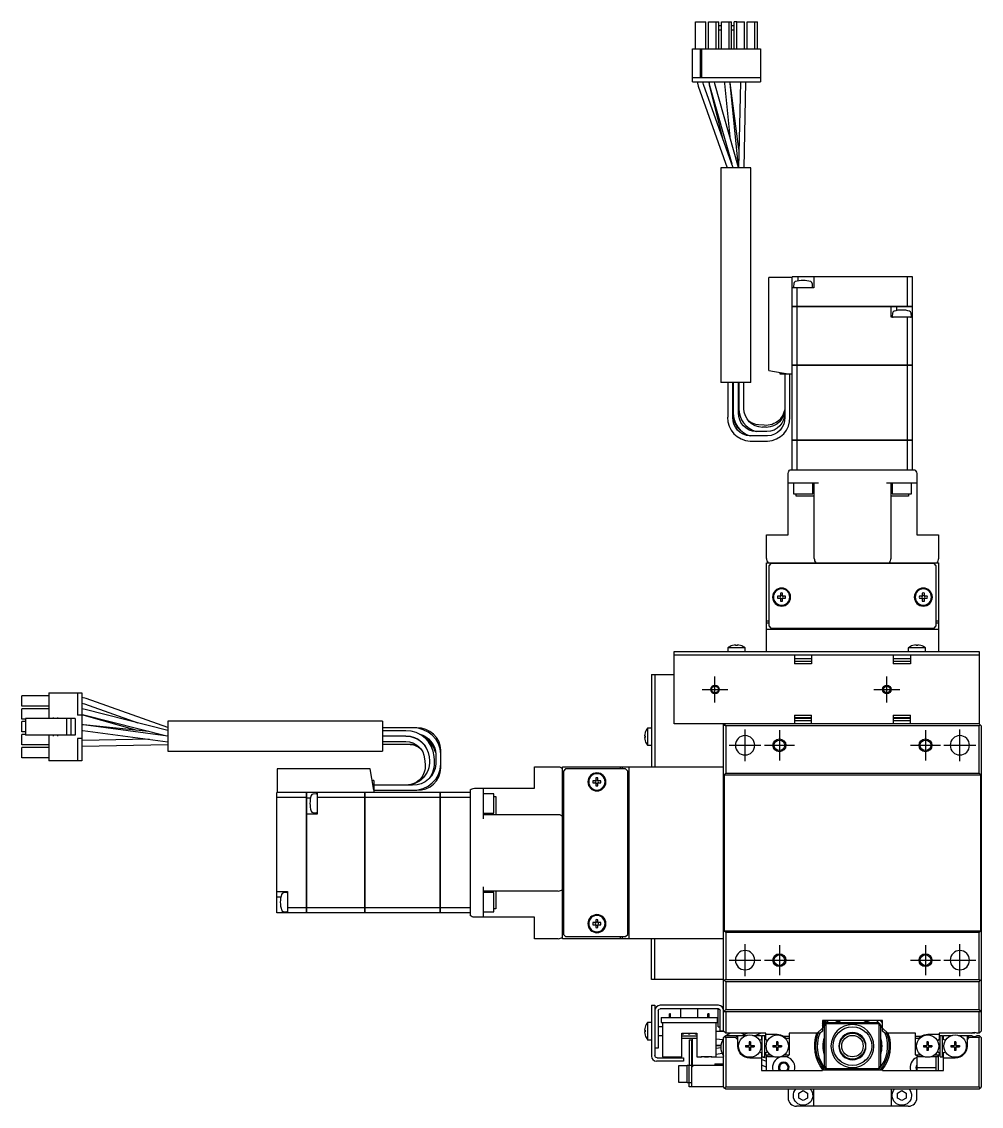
# Model space of a CAD drawing. Extents: x 0 to 1191, y -8 to 932.
# Drawn here: x 967.6 to 1191, y 339.9 to 592.3 of the extents above; entities that cross this region are included whole.
import ezdxf

# ---------------------------------------------------------------- set-up
doc = ezdxf.new("R2010")
doc.units = 0
doc.header["$LTSCALE"] = 0.5
doc.linetypes.add('CENTER', pattern=[50.8, 31.75, -6.35, 6.35, -6.35])
for name, color, linetype in [('MSM_CENTER', 1, 'CENTER'), ('MSM_CONTINUOUS', 7, 'CONTINUOUS'), ('MSM_NARROW', 5, 'CONTINUOUS')]:
    doc.layers.add(name, color=color, linetype=linetype)

msp = doc.modelspace()

# ---------------------------------------------------------------- linework, layer by layer
at = {"layer": 'MSM_CENTER'}
for p, q in [((1129.02, 433.88), (1129.02, 439.88)), ((1169.02, 433.88), (1169.02, 439.88)), ((1126.02, 436.88), (1132.02, 436.88)), ((1166.02, 436.88), (1172.02, 436.88)), ((1136.02, 420.18), (1136.02, 427.58)), ((1144.02, 427.38), (1144.02, 420.38)), ((1178.02, 427.38), (1178.02, 420.38)), ((1186.02, 420.18), (1186.02, 427.58)), ((1132.32, 423.88), (1139.72, 423.88)), ((1140.52, 423.88), (1147.52, 423.88)), ((1174.52, 423.88), (1181.52, 423.88)), ((1182.32, 423.88), (1189.72, 423.88)), ((1136.02, 370.18), (1136.02, 377.58)), ((1144.02, 377.38), (1144.02, 370.38)), ((1178.02, 377.38), (1178.02, 370.38)), ((1186.02, 370.18), (1186.02, 377.58)), ((1132.32, 373.88), (1139.72, 373.88)), ((1140.52, 373.88), (1147.52, 373.88)), ((1174.52, 373.88), (1181.52, 373.88)), ((1182.32, 373.88), (1189.72, 373.88))]:
    msp.add_line(p, q, dxfattribs=at)
at = {"layer": 'MSM_CONTINUOUS'}
for p, q in [((1124.5, 585.93), (1124.5, 592.28)), ((1124.5, 592.28), (1126.9, 592.28)), ((1126.9, 585.93), (1126.9, 592.28)), ((1127.5, 592.28), (1129.3, 592.28)), ((1127.5, 585.93), (1127.5, 592.28)), ((1129.3, 585.93), (1129.3, 592.28)), ((1129.3, 592.28), (1129.9, 592.28)), ((1129.9, 585.93), (1129.9, 592.28)), ((1129.9, 591.39), (1130.5, 591.39)), ((1130.5, 592.28), (1132.3, 592.28)), ((1130.5, 585.93), (1130.5, 592.28)), ((1132.3, 585.93), (1132.3, 592.28)), ((1132.3, 592.28), (1132.9, 592.28)), ((1132.9, 585.93), (1132.9, 592.28)), ((1132.9, 591.39), (1133.5, 591.39)), ((1133.5, 585.93), (1133.5, 592.28)), ((1134.1, 592.28), (1133.5, 592.28)), ((1134.1, 585.93), (1134.1, 592.28)), ((1134.1, 592.28), (1135.9, 592.28)), ((1135.9, 585.93), (1135.9, 592.28)), ((1136.5, 585.93), (1136.5, 592.28)), ((1136.5, 592.28), (1138.3, 592.28)), ((1138.3, 585.93), (1138.3, 592.28)), ((1138.3, 592.28), (1138.9, 592.28)), ((1138.9, 585.93), (1138.9, 592.28)), ((1129.9, 590.39), (1130.5, 590.39)), ((1132.9, 590.39), (1133.5, 590.39)), ((1123.77, 578.28), (1123.77, 585.93)), ((1123.77, 585.93), (1139.62, 585.93)), ((1125.55, 585.93), (1125.55, 579.3)), ((1125.85, 585.93), (1125.85, 579.3)), ((1139.62, 585.93), (1139.62, 578.28)), ((1123.77, 579.3), (1139.62, 579.3)), ((1123.77, 578.28), (1139.62, 578.28)), ((1124.88, 578.28), (1125.14, 577.24)), ((1126.37, 577.68), (1126.2, 578.28)), ((1126.37, 577.67), (1126.2, 578.28)), ((1127.55, 578.28), (1127.69, 577.51)), ((1127.56, 578.28), (1127.73, 577.43)), ((1128.98, 577.78), (1128.87, 578.28)), ((1131.23, 578.28), (1131.26, 577.87)), ((1132.55, 578), (1132.53, 578.28)), ((1134.51, 558.4), (1132.55, 578)), ((1134.6, 562.58), (1132.56, 578.03)), ((1134.92, 578.19), (1134.52, 558.28)), ((1134.92, 578.28), (1134.91, 578.13)), ((1134.92, 578.28), (1134.92, 578.19)), ((1135.82, 558.28), (1136.22, 578.17)), ((1136.22, 578.17), (1136.22, 578.28)), ((1125.14, 577.24), (1131.88, 558.28)), ((1133.26, 558.28), (1126.37, 577.68)), ((1127.69, 577.51), (1130.8, 565.2)), ((1127.73, 577.43), (1132.92, 559.21)), ((1134.52, 558.36), (1128.98, 577.78)), ((1131.26, 577.87), (1132.5, 565.46)), ((1137.37, 558.28), (1130.37, 558.28)), ((1130.37, 558.28), (1130.37, 508.28)), ((1137.37, 508.28), (1137.37, 558.28)), ((1141.52, 511.14), (1141.52, 532.78)), ((1147.02, 532.78), (1141.52, 532.78)), ((1147.02, 494.88), (1147.02, 532.88)), ((1175.02, 532.88), (1147.02, 532.88)), ((1148.27, 532.88), (1148.27, 531.93)), ((1152.02, 532.88), (1152.02, 530.38)), ((1173.86, 525.99), (1173.86, 532.88)), ((1175.02, 525.99), (1175.02, 532.88)), ((1152.02, 530.38), (1147.02, 530.38)), ((1147.35, 531.35), (1147.29, 530.58)), ((1148.17, 525.99), (1148.17, 530.38)), ((1151.75, 530.58), (1151.68, 531.35)), ((1147.02, 525.99), (1175.02, 525.99)), ((1175.02, 525.98), (1147.02, 525.98)), ((1147.03, 525.98), (1147.03, 525.99)), ((1148.17, 512.38), (1148.17, 525.98)), ((1148.18, 525.98), (1148.18, 525.99)), ((1170.02, 523.48), (1170.02, 525.98)), ((1171.27, 525.98), (1171.27, 525.04)), ((1173.85, 525.98), (1173.85, 525.99)), ((1175.01, 525.98), (1175.01, 525.99)), ((1175.02, 512.38), (1175.02, 525.98)), ((1175.02, 523.48), (1170.02, 523.48)), ((1170.35, 524.46), (1170.29, 523.69)), ((1173.86, 512.38), (1173.86, 523.48)), ((1174.75, 523.69), (1174.68, 524.46)), ((1147.02, 512.38), (1175.02, 512.38)), ((1147.03, 512.38), (1147.03, 512.37)), ((1148.18, 512.38), (1148.18, 512.37)), ((1173.85, 512.38), (1173.85, 512.37)), ((1175.01, 512.38), (1175.01, 512.37)), ((1141.52, 511.14), (1146.42, 510.28)), ((1144.22, 510.28), (1144.22, 510.66)), ((1147.02, 510.28), (1144.22, 510.28)), ((1145.27, 510.28), (1145.27, 500.28)), ((1146.47, 500.28), (1146.47, 510.28)), ((1175.02, 512.37), (1147.02, 512.37)), ((1148.17, 494.88), (1148.17, 512.37)), ((1173.86, 494.88), (1173.86, 512.37)), ((1175.02, 494.88), (1175.02, 512.37)), ((1137.37, 508.28), (1130.37, 508.28)), ((1131.97, 508.28), (1131.97, 500.28)), ((1133.17, 500.28), (1133.17, 508.28)), ((1133.27, 508.28), (1133.27, 501.28)), ((1134.47, 501.28), (1134.47, 508.28)), ((1134.57, 508.28), (1134.57, 501.28)), ((1135.77, 502.28), (1135.77, 508.28)), ((1134.62, 500.56), (1134.47, 501.78)), ((1134.57, 501.28), (1134.62, 500.57)), ((1134.62, 500.57), (1134.63, 500.54)), ((1134.63, 500.54), (1134.62, 500.56)), ((1133.37, 499.74), (1133.6, 499.33)), ((1140.5, 498.35), (1139.12, 498.47)), ((1140.96, 497.88), (1140.08, 497.88)), ((1137.17, 495.89), (1137.21, 495.88)), ((1141.27, 495.88), (1137.17, 495.88)), ((1141.11, 496.88), (1138.63, 496.88)), ((1147.02, 494.88), (1175.02, 494.88)), ((1147.02, 487.88), (1147.02, 494.87)), ((1175.02, 494.87), (1147.02, 494.87)), ((1147.03, 494.88), (1147.03, 494.87)), ((1148.17, 487.88), (1148.17, 494.87)), ((1148.18, 494.88), (1148.18, 494.87)), ((1173.85, 494.88), (1173.85, 494.87)), ((1173.86, 487.88), (1173.86, 494.87)), ((1175.01, 494.88), (1175.01, 494.87)), ((1175.02, 487.88), (1175.02, 494.87)), ((1137.17, 494.68), (1141.27, 494.68)), ((1175.64, 487.88), (1146.4, 487.88)), ((1146.02, 472.88), (1146.02, 486.88)), ((1153.12, 484.88), (1146.02, 484.88)), ((1147.27, 484.88), (1147.27, 482.38)), ((1151.77, 482.38), (1151.77, 484.88)), ((1152.12, 467.38), (1152.12, 484.88)), ((1176.02, 484.88), (1168.92, 484.88)), ((1169.92, 484.88), (1169.92, 467.38)), ((1170.27, 484.88), (1170.27, 482.38)), ((1174.77, 482.38), (1174.77, 484.88)), ((1176.02, 486.88), (1176.02, 472.88)), ((1147.27, 482.38), (1151.77, 482.38)), ((1147.94, 481.88), (1147.94, 482.38)), ((1170.27, 482.38), (1174.77, 482.38)), ((1174.1, 482.38), (1174.1, 481.88)), ((1152.12, 481.88), (1147.94, 481.88)), ((1174.1, 481.88), (1169.92, 481.88)), ((1141.02, 472.88), (1146.02, 472.88)), ((1141.02, 467.38), (1141.02, 472.88)), ((1176.02, 472.88), (1181.02, 472.88)), ((1181.02, 472.88), (1181.02, 467.38)), ((1141.02, 445.68), (1141.02, 466.38)), ((1141.02, 466.38), (1181.02, 466.38)), ((1142.02, 466.18), (1141.52, 465.68)), ((1141.52, 465.68), (1141.52, 451.68)), ((1180.02, 466.18), (1142.02, 466.18)), ((1146.52, 466.38), (1146.52, 466.18)), ((1151.02, 466.38), (1151.02, 466.18)), ((1152.02, 466.18), (1152.02, 466.38)), ((1153.52, 466.38), (1153.52, 466.18)), ((1168.52, 466.18), (1168.52, 466.38)), ((1170.02, 466.18), (1170.02, 466.38)), ((1171.02, 466.18), (1171.02, 466.38)), ((1175.52, 466.18), (1175.52, 466.38)), ((1180.52, 465.68), (1180.02, 466.18)), ((1180.52, 451.68), (1180.52, 465.68)), ((1181.02, 466.38), (1181.02, 445.68)), ((1144.28, 458.62), (1143.6, 458.62)), ((1143.6, 458.14), (1144.28, 458.14)), ((1144.28, 459.3), (1144.28, 458.62)), ((1144.28, 458.14), (1144.28, 457.46)), ((1144.76, 458.62), (1144.76, 459.3)), ((1145.44, 458.62), (1144.76, 458.62)), ((1144.76, 457.46), (1144.76, 458.14)), ((1144.76, 458.14), (1145.44, 458.14)), ((1177.28, 458.62), (1176.6, 458.62)), ((1176.6, 458.14), (1177.28, 458.14)), ((1177.28, 459.3), (1177.28, 458.62)), ((1177.28, 458.14), (1177.28, 457.46)), ((1177.76, 458.62), (1177.76, 459.3)), ((1178.44, 458.62), (1177.76, 458.62)), ((1177.76, 457.46), (1177.76, 458.14)), ((1177.76, 458.14), (1178.44, 458.14)), ((1141.02, 452.88), (1141.52, 452.88)), ((1141.02, 452.38), (1141.52, 452.38)), ((1180.52, 452.88), (1181.02, 452.88)), ((1180.52, 452.38), (1181.02, 452.38)), ((1141.02, 450.88), (1181.02, 450.88)), ((1141.52, 451.68), (1142.02, 451.18)), ((1142.02, 451.18), (1180.02, 451.18)), ((1146.52, 450.88), (1146.52, 451.18)), ((1147.27, 451.18), (1147.27, 450.88)), ((1152.77, 450.88), (1152.77, 451.18)), ((1156.02, 451.18), (1156.02, 451.08)), ((1156.02, 451.08), (1166.02, 451.08)), ((1156.02, 451.08), (1156.22, 450.88)), ((1165.82, 450.88), (1166.02, 451.08)), ((1166.02, 451.08), (1166.02, 451.18)), ((1169.27, 451.18), (1169.27, 450.88)), ((1174.77, 450.88), (1174.77, 451.18)), ((1175.52, 451.18), (1175.52, 450.88)), ((1180.02, 451.18), (1180.52, 451.68)), ((1133.09, 447.13), (1133.07, 447.13)), ((1133.82, 447.13), (1133.82, 447.26)), ((1134.22, 447.13), (1133.82, 447.13)), ((1134.22, 447.26), (1134.22, 447.13)), ((1134.97, 447.13), (1134.95, 447.13)), ((1175.09, 447.13), (1175.07, 447.13)), ((1175.82, 447.13), (1175.82, 447.26)), ((1176.22, 447.13), (1175.82, 447.13)), ((1176.22, 447.26), (1176.22, 447.13)), ((1176.97, 447.13), (1176.95, 447.13)), ((1119.52, 445.68), (1190.52, 445.68)), ((1119.52, 428.88), (1119.52, 445.68)), ((1190.52, 444.88), (1119.52, 444.88)), ((1136.02, 446.57), (1132.02, 446.57)), ((1132.02, 446.57), (1132.02, 445.68)), ((1136.02, 445.68), (1136.02, 446.57)), ((1147.52, 444.88), (1147.52, 442.88)), ((1151.52, 444.88), (1151.52, 442.88)), ((1170.52, 444.88), (1170.52, 442.88)), ((1178.02, 446.57), (1174.02, 446.57)), ((1174.02, 446.57), (1174.02, 445.68)), ((1174.52, 444.88), (1174.52, 442.88)), ((1178.02, 445.68), (1178.02, 446.57)), ((1190.52, 445.68), (1190.52, 428.88)), ((1147.52, 444.08), (1151.52, 444.08)), ((1151.52, 443.38), (1147.52, 443.38)), ((1151.52, 442.88), (1147.52, 442.88)), ((1170.52, 444.08), (1174.52, 444.08)), ((1174.52, 443.38), (1170.52, 443.38)), ((1174.52, 442.88), (1170.52, 442.88)), ((1114.22, 440.38), (1114.22, 418.88)), ((1114.22, 440.38), (1119.52, 440.38)), ((1115.02, 440.38), (1115.02, 418.88)), ((967.62, 433), (967.62, 435.4)), ((973.97, 435.4), (967.62, 435.4)), ((973.97, 436.13), (973.97, 430.13)), ((973.97, 436.13), (981.62, 436.13)), ((980.6, 436.13), (980.6, 430.93)), ((981.62, 436.13), (981.62, 420.28)), ((982.65, 434.75), (981.62, 435.01)), ((982.66, 434.75), (981.62, 435.01)), ((1001.62, 428.02), (982.65, 434.75)), ((973.97, 433), (967.62, 433)), ((967.62, 430), (967.62, 432.4)), ((973.97, 432.4), (967.62, 432.4)), ((981.62, 433.69), (982.22, 433.52)), ((982.38, 432.2), (981.62, 432.34)), ((982.21, 433.52), (994.69, 429.1)), ((1001.62, 427.35), (982.38, 432.2)), ((968.51, 430), (967.62, 430)), ((967.62, 427), (967.62, 429.4)), ((968.51, 429.4), (967.62, 429.4)), ((968.51, 430.13), (968.51, 426.27)), ((980.07, 430.13), (968.51, 430.13)), ((974.92, 430.38), (974.92, 430.13)), ((976.07, 430.13), (976.07, 430.38)), ((978.05, 430.13), (978.05, 426.27)), ((979.07, 430.13), (979.07, 426.27)), ((980.07, 430.13), (980.07, 426.27)), ((981.62, 430.93), (980.6, 430.93)), ((981.62, 431.03), (982.06, 430.94)), ((981.62, 431.02), (982.11, 430.91)), ((982.06, 430.94), (1001.4, 426.06)), ((982.11, 430.91), (994.43, 427.4)), ((1001.62, 429.53), (1001.62, 422.53)), ((1051.62, 429.53), (1001.62, 429.53)), ((1051.62, 429.53), (1051.62, 422.53)), ((1147.52, 430.88), (1151.52, 430.88)), ((1147.52, 430.88), (1147.52, 428.88)), ((1147.52, 430.38), (1151.52, 430.38)), ((1147.52, 430.18), (1151.52, 430.18)), ((1147.52, 429.68), (1151.52, 429.68)), ((1151.52, 428.88), (1151.52, 430.88)), ((1170.52, 430.88), (1174.52, 430.88)), ((1170.52, 430.88), (1170.52, 428.88)), ((1170.52, 430.38), (1174.52, 430.38)), ((1170.52, 430.18), (1174.52, 430.18)), ((1170.52, 429.68), (1174.52, 429.68)), ((1174.52, 428.88), (1174.52, 430.88)), ((968.51, 427), (967.62, 427)), ((982.03, 428.64), (981.62, 428.67)), ((982.03, 428.63), (981.62, 428.67)), ((981.62, 427.36), (981.86, 427.34)), ((981.86, 427.34), (1001.62, 424.72)), ((997.2, 427.12), (982.03, 428.64)), ((1001.62, 426.03), (982.03, 428.63)), ((1059.62, 427.93), (1051.62, 427.93)), ((1057.06, 427.28), (1051.62, 427.28)), ((1112.76, 426.83), (1112.76, 426.8)), ((1113.32, 427.88), (1113.32, 423.88)), ((1114.22, 427.88), (1113.32, 427.88)), ((1190.52, 428.88), (1119.52, 428.88)), ((1131.02, 357.38), (1131.02, 428.88)), ((1131.27, 428.63), (1131.02, 428.38)), ((1131.52, 428.88), (1131.27, 428.63)), ((1131.27, 428.63), (1131.52, 428.38)), ((1131.52, 428.38), (1131.52, 417.38)), ((1190.52, 428.38), (1131.52, 428.38)), ((1190.77, 428.63), (1190.52, 428.88)), ((1190.52, 428.38), (1190.77, 428.63)), ((1190.52, 417.38), (1190.52, 428.38)), ((1191.02, 428.38), (1190.77, 428.63)), ((1191.02, 428.38), (1191.02, 357.38)), ((967.62, 424), (967.62, 426.4)), ((968.51, 426.4), (967.62, 426.4)), ((980.07, 426.27), (968.51, 426.27)), ((973.97, 426.27), (973.97, 420.28)), ((974.92, 426.27), (974.92, 426.02)), ((976.07, 426.02), (976.07, 426.27)), ((981.62, 425.47), (980.6, 425.47)), ((980.6, 425.47), (980.6, 420.28)), ((981.77, 424.98), (981.62, 424.98)), ((981.73, 423.68), (1001.62, 424.08)), ((997.32, 425.29), (981.77, 424.98)), ((1051.62, 426.08), (1057.06, 426.08)), ((1057.04, 425.98), (1051.62, 425.98)), ((1051.62, 424.78), (1057.04, 424.78)), ((1051.62, 424.13), (1058.62, 424.13)), ((1058.62, 424.13), (1059.54, 424)), ((1112.63, 426.08), (1112.76, 426.08)), ((1112.76, 425.68), (1112.63, 425.68)), ((1112.76, 426.08), (1112.76, 425.68)), ((1112.76, 424.95), (1112.76, 424.93)), ((973.97, 424), (967.62, 424)), ((973.97, 423.4), (967.62, 423.4)), ((967.62, 421), (967.62, 423.4)), ((981.62, 423.68), (981.73, 423.68)), ((981.62, 423.68), (981.79, 423.68)), ((1001.62, 422.53), (1051.62, 422.53)), ((1064.02, 421.8), (1064.02, 419.55)), ((1065.22, 418.63), (1065.22, 422.72)), ((1113.32, 423.88), (1114.22, 423.88)), ((973.97, 421), (967.62, 421)), ((981.62, 420.28), (973.97, 420.28)), ((1061.42, 420.78), (1061.54, 419.39)), ((1062.45, 421.22), (1062.52, 420.29)), ((1063.72, 420.39), (1063.64, 421.31)), ((1027.12, 418.38), (1027.12, 412.88)), ((1048.75, 418.38), (1027.12, 418.38)), ((1049.62, 413.48), (1048.75, 418.38)), ((1087.02, 413.88), (1087.02, 418.88)), ((1087.02, 418.88), (1092.52, 418.88)), ((1093.52, 418.88), (1131.02, 418.88)), ((1093.52, 378.88), (1093.52, 418.88)), ((1094.22, 418.38), (1093.72, 417.88)), ((1093.72, 417.88), (1093.72, 379.88)), ((1108.22, 418.38), (1094.22, 418.38)), ((1107.02, 418.38), (1107.02, 418.88)), ((1107.52, 418.38), (1107.52, 418.88)), ((1108.72, 417.88), (1108.22, 418.38)), ((1108.72, 379.88), (1108.72, 417.88)), ((1109.02, 378.88), (1109.02, 418.88)), ((1131.52, 417.38), (1131.17, 417.03)), ((1131.17, 417.03), (1131.17, 380.73)), ((1131.17, 417.03), (1190.87, 417.03)), ((1131.52, 417.38), (1190.52, 417.38)), ((1190.87, 417.03), (1190.52, 417.38)), ((1190.87, 380.73), (1190.87, 417.03)), ((1049.62, 415.68), (1049.23, 415.68)), ((1049.62, 415.68), (1049.62, 412.88)), ((1058.62, 414.63), (1049.62, 414.63)), ((1101.28, 415.62), (1100.6, 415.62)), ((1100.6, 415.14), (1101.28, 415.14)), ((1101.28, 416.3), (1101.28, 415.62)), ((1101.28, 415.14), (1101.28, 414.46)), ((1101.76, 415.62), (1101.76, 416.3)), ((1102.44, 415.62), (1101.76, 415.62)), ((1101.76, 414.46), (1101.76, 415.14)), ((1101.76, 415.14), (1102.44, 415.14)), ((1065.02, 412.88), (1027.02, 412.88)), ((1027.02, 384.88), (1027.02, 412.88)), ((1033.91, 411.72), (1027.02, 411.72)), ((1033.91, 384.88), (1033.91, 412.88)), ((1033.92, 412.87), (1033.91, 412.87)), ((1033.92, 411.72), (1033.91, 411.72)), ((1033.92, 412.88), (1033.92, 384.88)), ((1033.92, 411.63), (1034.85, 411.63)), ((1036.2, 412.61), (1035.43, 412.54)), ((1036.42, 412.88), (1036.42, 407.88)), ((1047.52, 411.72), (1036.42, 411.72)), ((1047.52, 384.88), (1047.52, 412.88)), ((1047.52, 412.87), (1047.53, 412.87)), ((1047.52, 411.72), (1047.53, 411.72)), ((1047.53, 412.88), (1047.53, 384.88)), ((1065.02, 411.72), (1047.53, 411.72)), ((1049.62, 413.43), (1059.62, 413.43)), ((1065.02, 384.88), (1065.02, 412.88)), ((1065.02, 412.87), (1065.03, 412.87)), ((1065.02, 411.72), (1065.03, 411.72)), ((1065.03, 412.88), (1065.03, 384.88)), ((1072.02, 412.88), (1065.03, 412.88)), ((1072.02, 411.72), (1065.03, 411.72)), ((1072.02, 413.49), (1072.02, 384.26)), ((1073.02, 413.88), (1087.02, 413.88)), ((1075.02, 413.88), (1075.02, 406.78)), ((1077.52, 412.63), (1075.02, 412.63)), ((1077.52, 408.13), (1077.52, 412.63)), ((1077.52, 411.96), (1078.02, 411.96)), ((1078.02, 411.96), (1078.02, 407.78)), ((1093.72, 413.38), (1093.52, 413.38)), ((1108.72, 413.38), (1109.02, 413.38)), ((1109.02, 412.63), (1108.72, 412.63)), ((1036.42, 407.88), (1033.92, 407.88)), ((1035.43, 408.21), (1036.2, 408.15)), ((1075.02, 408.13), (1077.52, 408.13)), ((1075.02, 407.78), (1092.52, 407.78)), ((1093.72, 408.88), (1093.52, 408.88)), ((1093.72, 407.88), (1093.52, 407.88)), ((1093.72, 406.38), (1093.52, 406.38)), ((1108.72, 407.13), (1109.02, 407.13)), ((1108.82, 403.88), (1108.72, 403.88)), ((1108.82, 393.88), (1108.82, 403.88)), ((1109.02, 403.68), (1108.82, 403.88)), ((1108.72, 393.88), (1108.82, 393.88)), ((1108.82, 393.88), (1109.02, 394.08)), ((1093.52, 391.38), (1093.72, 391.38)), ((1027.02, 389.88), (1029.52, 389.88)), ((1029.31, 389.61), (1028.54, 389.54)), ((1029.52, 389.88), (1029.52, 384.88)), ((1075.02, 390.98), (1075.02, 383.88)), ((1092.52, 389.98), (1075.02, 389.98)), ((1077.52, 389.63), (1075.02, 389.63)), ((1077.52, 385.13), (1077.52, 389.63)), ((1078.02, 389.98), (1078.02, 385.8)), ((1093.72, 389.88), (1093.52, 389.88)), ((1093.52, 388.88), (1093.72, 388.88)), ((1109.02, 390.63), (1108.72, 390.63)), ((1027.02, 388.63), (1027.96, 388.63)), ((1033.91, 384.88), (1027.02, 384.88)), ((1028.54, 385.21), (1029.31, 385.15)), ((1033.91, 386.03), (1029.52, 386.03)), ((1033.92, 386.03), (1033.91, 386.03)), ((1033.92, 384.89), (1033.91, 384.89)), ((1047.52, 386.03), (1033.92, 386.03)), ((1047.52, 384.88), (1033.92, 384.88)), ((1047.52, 386.03), (1047.53, 386.03)), ((1047.52, 384.89), (1047.53, 384.89)), ((1065.02, 386.03), (1047.53, 386.03)), ((1065.02, 384.88), (1047.53, 384.88)), ((1065.02, 386.03), (1065.03, 386.03)), ((1065.02, 384.89), (1065.03, 384.89)), ((1072.02, 386.03), (1065.03, 386.03)), ((1072.02, 384.88), (1065.03, 384.88)), ((1087.02, 383.88), (1073.02, 383.88)), ((1075.02, 385.13), (1077.52, 385.13)), ((1078.02, 385.8), (1077.52, 385.8)), ((1087.02, 378.88), (1087.02, 383.88)), ((1093.52, 384.38), (1093.72, 384.38)), ((1108.72, 385.13), (1109.02, 385.13)), ((1109.02, 384.38), (1108.72, 384.38)), ((1101.28, 382.62), (1100.6, 382.62)), ((1100.6, 382.14), (1101.28, 382.14)), ((1101.28, 383.3), (1101.28, 382.62)), ((1101.28, 382.14), (1101.28, 381.46)), ((1101.76, 382.62), (1101.76, 383.3)), ((1102.44, 382.62), (1101.76, 382.62)), ((1101.76, 381.46), (1101.76, 382.14)), ((1101.76, 382.14), (1102.44, 382.14)), ((1092.52, 378.88), (1087.02, 378.88)), ((1131.02, 378.88), (1093.52, 378.88)), ((1093.72, 379.88), (1094.22, 379.38)), ((1094.22, 379.38), (1108.22, 379.38)), ((1107.02, 378.88), (1107.02, 379.38)), ((1107.52, 378.88), (1107.52, 379.38)), ((1108.22, 379.38), (1108.72, 379.88)), ((1114.22, 369.38), (1114.22, 378.88)), ((1115.02, 369.38), (1115.02, 378.88)), ((1131.17, 380.73), (1131.52, 380.38)), ((1131.17, 380.73), (1190.87, 380.73)), ((1131.52, 380.38), (1131.52, 369.38)), ((1131.52, 380.38), (1190.52, 380.38)), ((1190.52, 380.38), (1190.87, 380.73)), ((1190.52, 369.38), (1190.52, 380.38)), ((1131.02, 369.38), (1114.22, 369.38)), ((1131.02, 369.38), (1131.27, 369.13)), ((1131.52, 369.38), (1131.27, 369.13)), ((1131.27, 369.13), (1131.52, 368.88)), ((1131.52, 369.38), (1190.52, 369.38)), ((1131.52, 368.88), (1131.52, 362.38)), ((1190.52, 368.88), (1131.52, 368.88)), ((1190.77, 369.13), (1190.52, 369.38)), ((1190.52, 368.88), (1190.77, 369.13)), ((1190.52, 362.38), (1190.52, 368.88)), ((1190.77, 369.13), (1191.02, 369.38)), ((1114.22, 363.38), (1115.02, 363.38)), ((1114.22, 363.38), (1114.22, 351.58)), ((1115.02, 363.38), (1115.02, 351.68)), ((1115.82, 362.18), (1115.82, 353.38)), ((1129.82, 363.38), (1116.22, 363.38)), ((1129.82, 362.58), (1116.22, 362.58)), ((1118.39, 360.58), (1118.39, 361.38)), ((1118.64, 361.38), (1118.39, 361.38)), ((1118.64, 360.58), (1118.64, 361.38)), ((1121.02, 362.58), (1121.02, 360.58)), ((1125.02, 360.58), (1125.02, 362.58)), ((1127.64, 361.38), (1127.39, 361.38)), ((1127.39, 360.58), (1127.39, 361.38)), ((1127.64, 360.58), (1127.64, 361.38)), ((1129.72, 358.38), (1129.72, 362.38)), ((1130.16, 362.38), (1129.72, 362.38)), ((1130.22, 357.38), (1130.22, 362.18)), ((1131.52, 362.38), (1131.02, 361.88)), ((1191.02, 361.88), (1131.02, 361.88)), ((1131.52, 362.38), (1190.52, 362.38)), ((1131.52, 361.88), (1131.52, 356.88)), ((1191.02, 361.88), (1190.52, 362.38)), ((1190.52, 356.88), (1190.52, 361.88)), ((1113.32, 359.38), (1113.32, 355.38)), ((1114.22, 359.38), (1113.32, 359.38)), ((1116.52, 360.58), (1129.52, 360.58)), ((1116.52, 360.58), (1116.52, 359.38)), ((1116.52, 359.38), (1129.52, 359.38)), ((1116.77, 359.38), (1116.77, 351.38)), ((1129.27, 351.38), (1129.27, 359.38)), ((1129.52, 360.58), (1129.52, 359.38)), ((1168.02, 359.88), (1154.02, 359.88)), ((1154.02, 359.88), (1154.02, 357.38)), ((1154.52, 358.58), (1155.32, 359.38)), ((1154.52, 349.18), (1154.52, 358.58)), ((1154.82, 358.88), (1154.82, 348.88)), ((1167.02, 359.08), (1155.02, 359.08)), ((1155.32, 359.38), (1166.72, 359.38)), ((1166.72, 359.38), (1167.52, 358.58)), ((1167.22, 348.88), (1167.22, 358.88)), ((1167.52, 358.58), (1167.52, 349.18)), ((1168.02, 357.38), (1168.02, 359.88)), ((1112.63, 357.58), (1112.76, 357.58)), ((1112.76, 357.18), (1112.63, 357.18)), ((1112.76, 358.33), (1112.76, 358.3)), ((1112.76, 357.58), (1112.76, 357.18)), ((1112.76, 356.45), (1112.76, 356.43)), ((1116.77, 358.38), (1115.82, 358.38)), ((1115.82, 356.38), (1116.77, 356.38)), ((1121.27, 356.88), (1124.77, 356.88)), ((1121.27, 351.38), (1121.27, 356.88)), ((1124.77, 356.18), (1121.27, 356.18)), ((1124.77, 356.88), (1124.77, 351.38)), ((1129.27, 357.34), (1131.05, 357.34)), ((1129.72, 358.38), (1130.22, 358.38)), ((1131.02, 357.38), (1130.22, 357.38)), ((1131.52, 356.88), (1131.02, 357.38)), ((1131.02, 355.88), (1131.27, 356.13)), ((1131.27, 356.13), (1131.52, 356.38)), ((1131.27, 356.13), (1131.52, 355.88)), ((1140.82, 356.88), (1131.52, 356.88)), ((1131.52, 356.38), (1136.4, 356.38)), ((1134.32, 356.23), (1133.82, 355.88)), ((1134.32, 353.88), (1134.32, 356.38)), ((1136.57, 356.88), (1135.39, 356.38)), ((1137.83, 356.38), (1139.82, 356.38)), ((1138.46, 356.38), (1139.63, 356.88)), ((1139.82, 356.38), (1139.82, 355.43)), ((1140.02, 351.38), (1140.02, 356.38)), ((1140.02, 356.38), (1140.62, 356.38)), ((1140.62, 351.38), (1140.62, 356.38)), ((1140.62, 356.06), (1140.82, 356.13)), ((1140.82, 355.43), (1140.82, 356.88)), ((1140.82, 356.65), (1143.47, 356.65)), ((1145.03, 356.18), (1146.32, 356.18)), ((1153.52, 356.88), (1146.32, 356.88)), ((1146.32, 356.88), (1146.32, 351.88)), ((1152.81, 356.88), (1154.02, 358.08)), ((1154.02, 357.38), (1153.52, 356.88)), ((1159.96, 356.84), (1159.95, 356.84)), ((1168.02, 358.08), (1169.22, 356.88)), ((1168.52, 356.88), (1168.02, 357.38)), ((1175.72, 356.88), (1168.52, 356.88)), ((1175.72, 351.88), (1175.72, 356.88)), ((1175.72, 356.18), (1177, 356.18)), ((1178.56, 356.65), (1181.22, 356.65)), ((1189.52, 356.88), (1181.22, 356.88)), ((1181.22, 356.88), (1181.22, 355.43)), ((1181.42, 351.38), (1181.42, 356.38)), ((1181.42, 356.38), (1182.02, 356.38)), ((1182.02, 351.38), (1182.02, 356.38)), ((1182.22, 355.43), (1182.22, 356.38)), ((1182.22, 356.38), (1184.2, 356.38)), ((1185.63, 356.38), (1188.76, 356.38)), ((1187.72, 356.38), (1187.72, 353.88)), ((1188.22, 355.88), (1187.72, 356.23)), ((1189.52, 356.88), (1189.52, 357.12)), ((1190.52, 356.88), (1190.08, 356.88)), ((1190.08, 356.38), (1190.52, 356.38)), ((1191.02, 357.38), (1190.52, 356.88)), ((1190.52, 356.38), (1190.77, 356.13)), ((1190.52, 355.88), (1190.77, 356.13)), ((1190.77, 356.13), (1191.02, 355.88)), ((1113.32, 355.38), (1114.22, 355.38)), ((1115.82, 353.38), (1115.02, 353.38)), ((1124.77, 355.68), (1121.27, 355.68)), ((1123.02, 355.38), (1123.52, 355.38)), ((1123.02, 355.38), (1123.02, 349.38)), ((1123.52, 355.38), (1123.52, 344.38)), ((1123.77, 349.38), (1123.77, 355.68)), ((1130.82, 355.34), (1129.27, 355.48)), ((1129.27, 354.17), (1130.4, 354.07)), ((1129.27, 354), (1130.39, 353.97)), ((1130.37, 353.5), (1129.27, 353.3)), ((1131.02, 344.38), (1131.02, 355.88)), ((1131.52, 355.88), (1131.52, 344.38)), ((1133.82, 355.88), (1131.52, 355.88)), ((1133.82, 355.88), (1134.32, 355.38)), ((1136.12, 354.02), (1136.91, 354.02)), ((1136.12, 354.02), (1136.12, 353.73)), ((1136.12, 353.73), (1136.91, 353.73)), ((1136.65, 354.02), (1136.65, 353.73)), ((1137.26, 354.88), (1136.97, 354.88)), ((1136.97, 354.88), (1136.97, 354.08)), ((1136.97, 354.35), (1137.26, 354.35)), ((1136.97, 353.67), (1136.97, 352.88)), ((1136.97, 353.41), (1137.26, 353.41)), ((1137.26, 354.88), (1137.26, 354.08)), ((1137.26, 353.67), (1137.26, 352.88)), ((1137.32, 354.02), (1138.12, 354.02)), ((1137.32, 353.73), (1138.12, 353.73)), ((1137.59, 353.73), (1137.59, 354.02)), ((1138.12, 354.02), (1138.12, 353.73)), ((1139.82, 355.43), (1139.52, 355.26)), ((1139.82, 355.81), (1140.02, 355.87)), ((1140.82, 355.43), (1141.04, 355.3)), ((1141.02, 355.3), (1141.02, 355.31)), ((1142.52, 354.02), (1142.52, 353.73)), ((1142.52, 354.02), (1143.31, 354.02)), ((1142.52, 353.73), (1143.31, 353.73)), ((1143.05, 354.02), (1143.05, 353.73)), ((1143.66, 354.88), (1143.37, 354.88)), ((1143.37, 354.88), (1143.37, 354.08)), ((1143.37, 354.35), (1143.66, 354.35)), ((1143.37, 353.67), (1143.37, 352.88)), ((1143.37, 353.41), (1143.66, 353.41)), ((1143.66, 354.88), (1143.66, 354.08)), ((1143.66, 353.67), (1143.66, 352.88)), ((1143.72, 354.02), (1144.52, 354.02)), ((1143.72, 353.73), (1144.52, 353.73)), ((1143.99, 353.73), (1143.99, 354.02)), ((1144.52, 354.02), (1144.52, 353.73)), ((1146.32, 355.68), (1145.6, 355.68)), ((1158.15, 355.19), (1158.22, 355.25)), ((1158.22, 355.32), (1158.22, 355.25)), ((1176.44, 355.68), (1175.72, 355.68)), ((1177.52, 354.02), (1177.52, 353.73)), ((1177.52, 354.02), (1178.31, 354.02)), ((1177.52, 353.73), (1178.31, 353.73)), ((1178.05, 354.02), (1178.05, 353.73)), ((1178.37, 354.88), (1178.37, 354.08)), ((1178.66, 354.88), (1178.37, 354.88)), ((1178.37, 354.35), (1178.66, 354.35)), ((1178.37, 353.67), (1178.37, 352.88)), ((1178.37, 353.41), (1178.66, 353.41)), ((1178.66, 354.88), (1178.66, 354.08)), ((1178.66, 353.67), (1178.66, 352.88)), ((1178.72, 354.02), (1179.52, 354.02)), ((1178.72, 353.73), (1179.52, 353.73)), ((1178.99, 353.73), (1178.99, 354.02)), ((1179.52, 354.02), (1179.52, 353.73)), ((1180.99, 355.3), (1181.22, 355.43)), ((1181.02, 355.3), (1181.02, 355.31)), ((1182.51, 355.26), (1182.22, 355.43)), ((1183.92, 354.02), (1183.92, 353.73)), ((1183.92, 354.02), (1184.71, 354.02)), ((1183.92, 353.73), (1184.71, 353.73)), ((1184.45, 354.02), (1184.45, 353.73)), ((1185.06, 354.88), (1184.77, 354.88)), ((1184.77, 354.88), (1184.77, 354.08)), ((1184.77, 354.35), (1185.06, 354.35)), ((1184.77, 353.67), (1184.77, 352.88)), ((1184.77, 353.41), (1185.06, 353.41)), ((1185.06, 354.88), (1185.06, 354.08)), ((1185.06, 353.67), (1185.06, 352.88)), ((1185.12, 354.02), (1185.92, 354.02)), ((1185.12, 353.73), (1185.92, 353.73)), ((1185.39, 353.73), (1185.39, 354.02)), ((1185.92, 354.02), (1185.92, 353.73)), ((1187.72, 355.38), (1188.22, 355.88)), ((1190.52, 355.88), (1188.22, 355.88)), ((1190.52, 344.38), (1190.52, 355.88)), ((1191.02, 355.88), (1191.02, 344.38)), ((1115.52, 351.18), (1121.72, 351.18)), ((1116.77, 351.38), (1121.27, 351.38)), ((1121.72, 351.18), (1121.72, 350.38)), ((1124.77, 351.38), (1125.77, 351.38)), ((1125.58, 351.33), (1126.38, 351.48)), ((1125.77, 351.48), (1128.27, 351.48)), ((1125.77, 351.38), (1125.77, 351.48)), ((1126.57, 351.48), (1126.57, 351.38)), ((1126.57, 351.38), (1127.47, 351.38)), ((1126.94, 351.48), (1126.94, 351.38)), ((1127.09, 351.48), (1127.09, 351.38)), ((1127.47, 351.48), (1127.47, 351.38)), ((1128.19, 351.32), (1131.02, 351.41)), ((1128.27, 351.38), (1128.27, 351.48)), ((1128.27, 351.38), (1129.27, 351.38)), ((1129.27, 351.98), (1130.65, 352.23)), ((1137.26, 352.88), (1136.97, 352.88)), ((1139.82, 351.08), (1137.12, 351.08)), ((1139.5, 352.51), (1139.51, 352.51)), ((1139.52, 352.5), (1139.82, 352.33)), ((1139.62, 352.45), (1139.62, 352.44)), ((1139.82, 352.33), (1139.82, 348.18)), ((1140.02, 352.27), (1139.82, 352.29)), ((1141.02, 351.05), (1139.82, 351.31)), ((1140.02, 351.38), (1140.62, 351.38)), ((1140.82, 352.2), (1140.62, 352.22)), ((1141.04, 352.46), (1140.82, 352.33)), ((1140.82, 351.88), (1140.82, 352.33)), ((1140.82, 351.88), (1141.86, 351.88)), ((1141.32, 351.38), (1140.82, 351.88)), ((1141.02, 352.44), (1141.02, 352.45)), ((1141.02, 348.18), (1141.02, 351.68)), ((1142.8, 351.38), (1141.32, 351.38)), ((1143.66, 352.88), (1143.37, 352.88)), ((1145.82, 351.38), (1144.23, 351.38)), ((1145.18, 351.88), (1146.32, 351.88)), ((1146.32, 351.88), (1145.82, 351.38)), ((1158.22, 352.5), (1158.15, 352.57)), ((1158.22, 352.5), (1158.22, 352.43)), ((1159.95, 350.91), (1159.95, 350.91)), ((1176.22, 351.38), (1175.72, 351.88)), ((1175.72, 351.88), (1176.86, 351.88)), ((1177.8, 351.38), (1175.97, 351.38)), ((1175.97, 351.38), (1175.97, 348.18)), ((1178.66, 352.88), (1178.37, 352.88)), ((1180.72, 351.38), (1179.23, 351.38)), ((1180.18, 351.88), (1181.22, 351.88)), ((1180.47, 348.18), (1180.47, 351.38)), ((1181.22, 351.88), (1180.72, 351.38)), ((1181.22, 352.33), (1180.99, 352.46)), ((1181.02, 352.44), (1181.02, 352.45)), ((1181.02, 348.18), (1181.02, 351.68)), ((1181.22, 352.33), (1181.22, 351.88)), ((1181.42, 351.38), (1182.02, 351.38)), ((1182.22, 352.33), (1182.51, 352.5)), ((1182.22, 348.18), (1182.22, 352.33)), ((1184.92, 351.08), (1182.22, 351.08)), ((1185.06, 352.88), (1184.77, 352.88)), ((1121.72, 350.38), (1115.42, 350.38)), ((1120.52, 349.28), (1120.52, 345.48)), ((1122.52, 349.28), (1120.52, 349.28)), ((1122.52, 345.38), (1122.52, 349.38)), ((1131.02, 349.38), (1122.52, 349.38)), ((1123.02, 345.38), (1123.02, 349.38)), ((1123.52, 348.88), (1124.02, 349.38)), ((1128.97, 349.77), (1131.02, 349.77)), ((1128.97, 349.77), (1128.97, 349.38)), ((1129.77, 349.52), (1129.77, 349.38)), ((1130.87, 349.77), (1130.87, 349.38)), ((1141.02, 350.29), (1139.82, 350.8)), ((1139.82, 349.49), (1141.02, 348.98)), ((1154.02, 348.18), (1154.02, 348.38)), ((1154.02, 348.38), (1168.02, 348.38)), ((1154.82, 348.88), (1154.52, 349.18)), ((1155.32, 348.38), (1154.82, 348.88)), ((1155.02, 348.68), (1167.02, 348.68)), ((1157.85, 350.68), (1158.04, 350.68)), ((1158.27, 350.45), (1158.04, 350.68)), ((1158.27, 350.45), (1158.1, 350.45)), ((1158.27, 350.31), (1158.27, 350.45)), ((1163.99, 350.68), (1163.77, 350.45)), ((1163.94, 350.45), (1163.77, 350.45)), ((1163.77, 350.45), (1163.77, 350.31)), ((1163.99, 350.68), (1164.18, 350.68)), ((1167.22, 348.88), (1166.72, 348.38)), ((1167.52, 349.18), (1167.22, 348.88)), ((1168.02, 348.38), (1168.02, 348.18)), ((1175.97, 348.88), (1180.47, 348.88)), ((1139.82, 348.18), (1154.02, 348.18)), ((1168.02, 348.18), (1182.22, 348.18)), ((1120.52, 345.48), (1122.52, 345.48)), ((1122.52, 345.38), (1123.52, 345.38)), ((1123.02, 344.38), (1123.02, 345.38)), ((1131.02, 344.38), (1123.02, 344.38)), ((1131.27, 344.13), (1131.02, 344.38)), ((1131.52, 344.38), (1131.27, 344.13)), ((1131.52, 343.88), (1131.27, 344.13)), ((1131.52, 344.38), (1190.52, 344.38)), ((1190.52, 343.88), (1131.52, 343.88)), ((1146.02, 343.75), (1145.32, 343.88)), ((1146.02, 343.88), (1146.02, 341.88)), ((1148.52, 342.95), (1149.52, 343.53)), ((1149.52, 343.53), (1150.52, 342.95)), ((1152.02, 339.88), (1152.02, 343.88)), ((1170.02, 343.88), (1170.02, 339.88)), ((1171.52, 342.95), (1172.52, 343.53)), ((1172.52, 343.53), (1173.52, 342.95)), ((1176.02, 341.88), (1176.02, 343.88)), ((1190.77, 344.13), (1190.52, 344.38)), ((1190.77, 344.13), (1190.52, 343.88)), ((1191.02, 344.38), (1190.77, 344.13)), ((1148.52, 341.8), (1148.52, 342.95)), ((1149.52, 341.22), (1148.52, 341.8)), ((1150.52, 341.8), (1149.52, 341.22)), ((1150.52, 342.95), (1150.52, 341.8)), ((1171.52, 341.8), (1171.52, 342.95)), ((1172.52, 341.22), (1171.52, 341.8)), ((1173.52, 341.8), (1172.52, 341.22)), ((1173.52, 342.95), (1173.52, 341.8)), ((1152.02, 339.88), (1148.02, 339.88)), ((1170.02, 339.88), (1152.02, 339.88)), ((1174.02, 339.88), (1170.02, 339.88))]:
    msp.add_line(p, q, dxfattribs=at)
at = {"layer": 'MSM_CONTINUOUS', "extrusion": (0, 0, -1)}
for centre, radius in [((-1144.52, 458.38), 2.1), ((-1144.52, 458.38), 1.9), ((-1177.52, 458.38), 2.1), ((-1177.52, 458.38), 1.9), ((-1136.02, 423.88), 2.25), ((-1186.02, 423.88), 2.25), ((-1101.52, 415.38), 2.1), ((-1101.52, 415.38), 1.9), ((-1101.52, 382.38), 2.1), ((-1101.52, 382.38), 1.9), ((-1136.02, 373.88), 2.25), ((-1186.02, 373.88), 2.25), ((-1161.02, 353.88), 5), ((-1161.02, 353.88), 3.15)]:
    msp.add_circle(centre, radius, dxfattribs=at)
at = {"layer": 'MSM_CONTINUOUS'}
for centre, radius in [((1129.02, 436.88), 0.783), ((1169.02, 436.88), 0.783), ((1144.02, 423.88), 1.23), ((1178.02, 423.88), 1.23), ((1144.02, 373.88), 1.23), ((1178.02, 373.88), 1.23), ((1137.12, 353.88), 2.6), ((1143.52, 353.88), 2.6), ((1161.02, 353.88), 4.5), ((1161.02, 353.88), 3), ((1178.52, 353.88), 2.6), ((1184.92, 353.88), 2.6)]:
    msp.add_circle(centre, radius, dxfattribs=at)
for centre, radius, start, end in [((1147.49, 530.57), 0.2, 175, 251.8051), ((1147.85, 531.31), 0.5, 107.6292, 175), ((1149.52, 526.07), 6, 72.3708, 107.6292), ((1151.18, 531.31), 0.5, 5, 72.3708), ((1151.55, 530.57), 0.2, 288.1949, 5), ((1172.52, 519.18), 6, 72.3708, 107.6292), ((1170.49, 523.68), 0.2, 175, 270), ((1170.85, 524.42), 0.5, 107.6292, 175), ((1174.18, 524.42), 0.5, 5, 72.3708), ((1174.55, 523.68), 0.2, 270, 5), ((1140.15, 502.25), 5.59, 179.7079, 254.0685), ((1137.37, 500.08), 5.41, 177.9067, 267.8727), ((1138.84, 501.2), 5.57, 179.2277, 252.6191), ((1141.06, 500.08), 5.41, 272.1863, 2.0343), ((1142.52, 467.38), 1.5, 180, 221.8103), ((1153.62, 467.38), 1.5, 180, 221.8103), ((1144.52, 458.38), 0.95, 165.3667, 194.6333), ((1144.52, 458.38), 0.365, 138.8496, 221.1504), ((1144.52, 458.38), 0.95, 75.3667, 104.6333), ((1144.52, 458.38), 0.365, 48.8496, 131.1504), ((1144.52, 458.38), 0.365, 228.8496, 311.1504), ((1144.52, 458.38), 0.95, 255.3667, 284.6333), ((1144.52, 458.38), 0.365, 318.8496, 41.1504), ((1144.52, 458.38), 0.95, 345.3667, 14.6333), ((1177.52, 458.38), 0.95, 165.3667, 194.6333), ((1177.52, 458.38), 0.365, 138.8496, 221.1504), ((1177.52, 458.38), 0.95, 75.3667, 104.6333), ((1177.52, 458.38), 0.365, 48.8496, 131.1504), ((1177.52, 458.38), 0.365, 228.8496, 311.1504), ((1177.52, 458.38), 0.95, 255.3667, 284.6333), ((1177.52, 458.38), 0.365, 318.8496, 41.1504), ((1177.52, 458.38), 0.95, 345.3667, 14.6333), ((1134.02, 444.08), 3.2, 107.27, 128.6822), ((1134.02, 444.08), 3.19, 93.5904, 106.9053), ((1134.02, 444.08), 3.19, 73.0947, 86.4096), ((1134.02, 444.08), 3.2, 51.3178, 72.73), ((1176.02, 444.08), 3.2, 107.27, 128.6822), ((1176.02, 444.08), 3.19, 93.5904, 106.9053), ((1176.02, 444.08), 3.19, 73.0947, 86.4096), ((1176.02, 444.08), 3.2, 51.3178, 72.73), ((1057.12, 420.73), 6.55, 5.0912, 90.5346), ((1058.85, 421.56), 6.37, 2.2327, 92.0674), ((1059.81, 422.52), 5.41, 2.1863, 92.0343), ((1115.82, 425.88), 3.19, 163.0947, 176.4096), ((1115.82, 425.88), 3.2, 141.3178, 162.73), ((1057.04, 420.37), 5.6, 30.7513, 90.0336), ((1058.74, 421.07), 5.53, 31.9172, 70.459), ((1058.12, 420.53), 6.1, 15.5919, 56.5263), ((1115.82, 425.88), 3.19, 183.5904, 196.9053), ((1115.82, 425.88), 3.2, 197.27, 218.6822), ((1058.85, 419.79), 6.37, 267.872, 357.8279), ((1057.37, 419.89), 6.36, 324.1775, 4.4664), ((1059.82, 418.83), 5.41, 267.9067, 357.8727), ((1101.52, 415.38), 0.95, 165.3667, 194.6333), ((1101.52, 415.38), 0.365, 138.8496, 221.1504), ((1101.52, 415.38), 0.95, 75.3667, 104.6333), ((1101.52, 415.38), 0.365, 48.8496, 131.1504), ((1101.52, 415.38), 0.365, 228.8496, 311.1504), ((1101.52, 415.38), 0.95, 255.3667, 284.6333), ((1101.52, 415.38), 0.365, 318.8496, 41.1504), ((1101.52, 415.38), 0.95, 345.3667, 14.6333), ((1040.72, 410.38), 6, 162.3708, 197.6291), ((1035.48, 412.04), 0.5, 95, 162.3708), ((1036.22, 412.41), 0.2, 0, 95), ((1035.48, 408.71), 0.5, 197.6292, 265), ((1036.22, 408.34), 0.2, 265, 360), ((1033.83, 387.38), 6, 162.3708, 197.6291), ((1028.59, 389.04), 0.5, 95, 162.3708), ((1029.33, 389.41), 0.2, 18.1949, 95), ((1092.52, 391.48), 1.5, 270, 311.8103), ((1028.59, 385.71), 0.5, 197.6292, 265), ((1029.33, 385.34), 0.2, 265, 341.8051), ((1101.52, 382.38), 0.95, 165.3667, 194.6333), ((1101.52, 382.38), 0.365, 138.8496, 221.1504), ((1101.52, 382.38), 0.95, 75.3667, 104.6333), ((1101.52, 382.38), 0.365, 48.8496, 131.1504), ((1101.52, 382.38), 0.365, 228.8496, 311.1504), ((1101.52, 382.38), 0.95, 255.3667, 284.6333), ((1101.52, 382.38), 0.365, 318.8496, 41.1504), ((1101.52, 382.38), 0.95, 345.3667, 14.6333), ((1092.52, 380.38), 1.5, 270, 311.8103), ((1116.22, 362.18), 1.2, 90, 180), ((1129.82, 362.18), 1.2, 0, 90), ((1115.82, 357.38), 3.2, 141.3178, 162.73), ((1161.02, 353.88), 8.2, 132.9703, 148.6119), ((1161.02, 353.88), 8.5, 135.0991, 145.4397), ((1161.02, 353.88), 6.5, 112.6199, 122.2042), ((1161.02, 353.88), 6.5, 57.7958, 67.3801), ((1161.02, 353.88), 8.2, 31.3881, 47.0297), ((1115.82, 357.38), 3.19, 163.0947, 176.4096), ((1115.82, 357.38), 3.19, 183.5904, 196.9053), ((1115.82, 357.38), 3.2, 197.27, 218.6822), ((1121.52, 356.98), 0.25, 203.5782, 336.4218), ((1123.02, 356.98), 0.25, 203.5782, 336.4218), ((1124.52, 356.98), 0.25, 203.5782, 336.4218), ((1133.87, 353.61), 3.5, 111.0105, 127.753), ((1133.87, 353.61), 3.5, 56.9255, 68.9895), ((1143.47, 353.85), 2.8, 40.6764, 56.1354), ((1161.02, 353.88), 8.2, 158.5399, 222.1236), ((1161.02, 353.88), 8.2, 317.8764, 21.4601), ((1178.56, 353.85), 2.8, 123.8646, 139.3236), ((1189.42, 357.13), 1, 228.5904, 311.4096), ((1133.87, 353.61), 3.5, 144.5168, 215.4832), ((1140.32, 353.88), 1.59, 100.893, 126.1972), ((1140.43, 353.76), 1.75, 121.3783, 127.006), ((1140.32, 353.88), 1.59, 53.8027, 79.1069), ((1181.72, 353.88), 1.59, 100.893, 126.1972), ((1181.72, 353.88), 1.59, 53.8027, 79.1069), ((1181.6, 353.76), 1.75, 52.994, 58.6217), ((1115.42, 351.58), 1.2, 180, 270), ((1140.32, 353.88), 1.59, 233.8028, 259.107), ((1140.43, 353.99), 1.75, 232.994, 238.6217), ((1140.32, 353.88), 1.59, 280.8931, 306.1973), ((1145.02, 348.88), 2.6, 105.9424, 195.6185), ((1145.02, 348.88), 2.6, 344.3815, 74.0576), ((1177.02, 348.88), 2.6, 113.8188, 195.6185), ((1181.72, 353.88), 1.59, 233.8028, 259.107), ((1181.72, 353.88), 1.59, 280.8931, 306.1973), ((1181.6, 353.99), 1.75, 301.3783, 307.006), ((1145.02, 348.88), 1.02, 316.9272, 223.0728), ((1148.02, 341.88), 2, 180, 270), ((1174.02, 341.88), 2, 270, 0)]:
    msp.add_arc(centre, radius, start, end, dxfattribs=at)
at = {"layer": 'MSM_CONTINUOUS', "extrusion": (0, 0, -1)}
for centre, radius, start, end in [((-1140.12, 502.23), 4.36, 270.6063, 0.5686), ((-1140.88, 502.72), 4.39, 179.8692, 274.9179), ((-1140.91, 502.23), 4.36, 179.4143, 269.4108), ((-1137.39, 500.09), 4.22, 272.931, 2.4936), ((-1138.61, 501.17), 5.45, 297.2984, 1.1091), ((-1138.76, 501.16), 4.29, 271.6879, 1.5108), ((-1140.98, 501.16), 4.29, 178.4433, 268.358), ((-1141.06, 500.09), 4.22, 177.4296, 267.1458), ((-1139.5, 502.83), 4.37, 275.0458, 306.9461), ((-1147.52, 486.88), 1.5, 0, 41.8103), ((-1174.52, 486.88), 1.5, 138.1897, 180), ((-1168.42, 467.38), 1.5, 180, 221.8103), ((-1179.52, 467.38), 1.5, 180, 221.8103), ((-1057.05, 420.38), 4.39, 89.8996, 174.8574), ((-1057.12, 420.73), 5.35, 89.358, 174.7678), ((-1057.62, 419.67), 4.45, 89.9288, 131.1804), ((-1059.02, 421.65), 5, 103.5708, 178.2339), ((-1057.21, 419.95), 5.32, 176.2861, 270.7806), ((-1057.17, 419.02), 4.39, 175.0758, 267.8151), ((-1058.84, 419.81), 5.19, 182.8524, 272.4462), ((-1092.52, 417.38), 1.5, 90, 131.8103), ((-1073.02, 412.38), 1.5, 48.1897, 90), ((-1092.52, 406.28), 1.5, 90, 131.8103), ((-1073.02, 385.38), 1.5, 270, 311.8103), ((-1116.22, 362.18), 0.4, 0, 90), ((-1129.82, 362.18), 0.4, 90, 180), ((-1161.02, 353.88), 8.5, 34.5603, 44.9009), ((-1161.02, 353.88), 9, 38.9424, 41.8103), ((-1161.02, 353.88), 8.8, 37.3018, 42.9859), ((-1161.02, 353.88), 6.8, 53.9811, 61.9275), ((-1161.02, 353.88), 6.8, 118.0725, 126.0189), ((-1161.02, 353.88), 8.8, 137.0141, 142.6982), ((-1161.02, 353.88), 9, 138.1897, 141.0576), ((-1143.47, 353.85), 2.8, 90, 123.8646), ((-1161.02, 353.88), 8.8, 321.3178, 19.9323), ((-1161.02, 353.88), 8.5, 319.6798, 20.6673), ((-1161.02, 353.88), 8.5, 159.3327, 220.3202), ((-1161.02, 353.88), 8.8, 160.0677, 218.6822), ((-1178.56, 353.85), 2.8, 56.1354, 90), ((-1189.42, 356.13), 1, 48.5904, 131.4096), ((-1137.12, 353.88), 2.8, 270, 0), ((-1136.91, 354.08), 0.06, 180, 270), ((-1136.91, 353.67), 0.06, 90, 180), ((-1137.32, 354.08), 0.06, 270, 0), ((-1137.32, 353.67), 0.06, 0, 90), ((-1140.2, 353.76), 1.75, 118.6217, 127.006), ((-1143.31, 354.08), 0.06, 180, 270), ((-1143.31, 353.67), 0.06, 90, 180), ((-1143.72, 354.08), 0.06, 270, 0), ((-1143.72, 353.67), 0.06, 0, 90), ((-1161.02, 353.88), 6.8, 342.9174, 17.0826), ((-1161.02, 353.88), 6.8, 162.9174, 197.0826), ((-1178.31, 354.08), 0.06, 180, 270), ((-1178.31, 353.67), 0.06, 90, 180), ((-1178.72, 354.08), 0.06, 270, 0), ((-1178.72, 353.67), 0.06, 0, 90), ((-1181.83, 353.76), 1.75, 52.994, 61.3783), ((-1184.71, 354.08), 0.06, 180, 270), ((-1184.71, 353.67), 0.06, 90, 180), ((-1184.92, 353.88), 2.8, 180, 270), ((-1185.12, 354.08), 0.06, 270, 0), ((-1185.12, 353.67), 0.06, 0, 90), ((-1115.52, 351.68), 0.5, 270, 0), ((-1140.2, 353.99), 1.75, 232.994, 241.3783), ((-1181.83, 353.99), 1.75, 298.6217, 307.006), ((-1129.52, 349.52), 0.25, 90, 180), ((-1149.52, 342.38), 2.25, 138.1897, 41.8103), ((-1172.52, 342.38), 2.25, 138.1897, 41.8103)]:
    msp.add_arc(centre, radius, start, end, dxfattribs=at)
at = {"layer": 'MSM_NARROW'}
for centre, radius in [((1129.02, 436.88), 1), ((1169.02, 436.88), 1), ((1144.02, 423.88), 1.5), ((1178.02, 423.88), 1.5), ((1144.02, 373.88), 1.5), ((1178.02, 373.88), 1.5), ((1161.02, 353.88), 2.5)]:
    msp.add_circle(centre, radius, dxfattribs=at)
for centre, start, end in [((1145.02, 348.88), 325.9442, 214.0558), ((1177.02, 348.88), 147.1401, 212.8599)]:
    msp.add_arc(centre, 1.25, start, end, dxfattribs=at)

doc.saveas('drawing.dxf')
